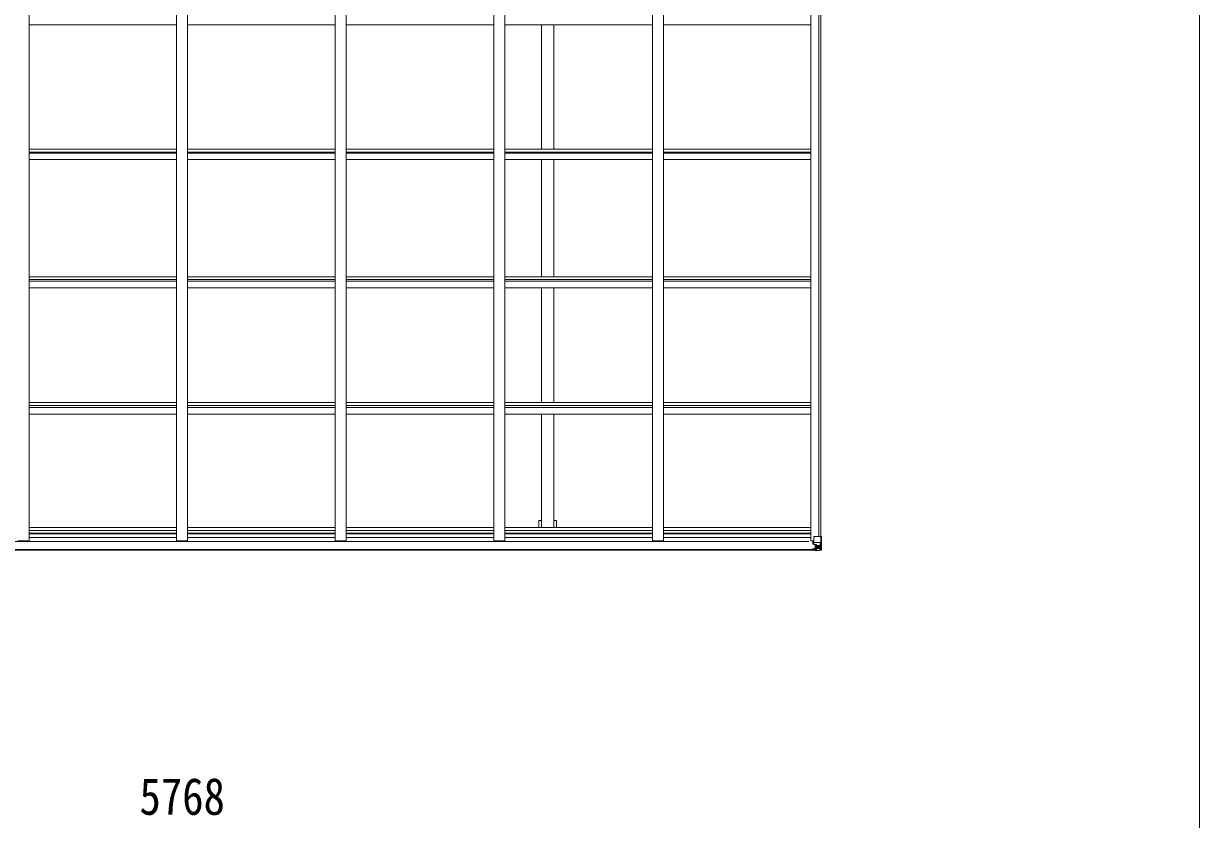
# Model space of a CAD drawing. Units: millimetres at full size; details may follow other scales. Extents: x -9783 to 9892, y -6828 to 6752.
# Drawn here: x 4088 to 9397, y 80 to 3675 of the extents above; entities that cross this region are included whole.
import ezdxf
from ezdxf.enums import TextEntityAlignment as Align

# ---------------------------------------------------------------- set-up
doc = ezdxf.new("R2010")
doc.units = ezdxf.units.MM
doc.header["$LTSCALE"] = 35
for name, color, linetype, lineweight in [('0-1_本体', 4, 'Continuous', 9), ('0-2_部品', 7, 'Continuous', 9), ('0-A_寸法', 6, 'Continuous', 9), ('F-0_240', 7, 'Continuous', 9)]:
    doc.layers.add(name, color=color, linetype=linetype, lineweight=lineweight)
doc.styles.add('ＭＳ ゴシック', font='')
doc.styles.get('ＭＳ ゴシック').set_extended_font_data('MS Gothic')

msp = doc.modelspace()

# ---------------------------------------------------------------- linework, layer by layer
at = {"layer": '0-1_本体'}
for p, q in [((4113.08, 1339.54), (4113.08, 6055.91)), ((4779.08, 1339.54), (4779.08, 6055.91)), ((4829.08, 1339.54), (4829.08, 6055.91)), ((5495.08, 1339.54), (5495.08, 6055.91)), ((5545.08, 1339.54), (5545.08, 6055.91)), ((6211.08, 1339.54), (6211.08, 6055.91)), ((6261.08, 1339.54), (6261.08, 6055.91)), ((6927.08, 1339.54), (6927.08, 6055.91)), ((6977.08, 1339.54), (6977.08, 6055.91)), ((7643.08, 1339.54), (7643.08, 6055.91)), ((7678.26, 1358.01), (7678.26, 6037.44)), ((7688.08, 1358.01), (7688.08, 6037.44)), ((4113.08, 3669.72), (4779.08, 3669.72)), ((4829.08, 3669.72), (5495.08, 3669.72)), ((5545.08, 3669.72), (6211.08, 3669.72)), ((6261.08, 3669.72), (6927.08, 3669.72)), ((6426.58, 3107.08), (6426.58, 3669.72)), ((6481.58, 3107.08), (6481.58, 3669.72)), ((6977.08, 3669.72), (7643.08, 3669.72)), ((4113.08, 3107.08), (4779.08, 3107.08)), ((4113.08, 3094.07), (4779.08, 3094.07)), ((4113.08, 3090.23), (4779.08, 3090.23)), ((4829.08, 3107.08), (5495.08, 3107.08)), ((4829.08, 3094.07), (5495.08, 3094.07)), ((4829.08, 3090.23), (5495.08, 3090.23)), ((5545.08, 3107.08), (6211.08, 3107.08)), ((5545.08, 3094.07), (6211.08, 3094.07)), ((5545.08, 3090.23), (6211.08, 3090.23)), ((6261.08, 3107.08), (6927.08, 3107.08)), ((6261.08, 3094.07), (6927.08, 3094.07)), ((6261.08, 3090.23), (6927.08, 3090.23)), ((6977.08, 3107.08), (7643.08, 3107.08)), ((6977.08, 3094.07), (7643.08, 3094.07)), ((6977.08, 3090.23), (7643.08, 3090.23)), ((4113.08, 3060.43), (4779.08, 3060.43)), ((4829.08, 3060.43), (5495.08, 3060.43)), ((5545.08, 3060.43), (6211.08, 3060.43)), ((6261.08, 3060.43), (6927.08, 3060.43)), ((6426.58, 2531.73), (6426.58, 3060.43)), ((6481.58, 2531.73), (6481.58, 3060.43)), ((6977.08, 3060.43), (7643.08, 3060.43)), ((4113.08, 2531.73), (4779.08, 2531.73)), ((4113.08, 2518.78), (4779.08, 2518.78)), ((4113.08, 2511.38), (4779.08, 2511.38)), ((4829.08, 2531.73), (5495.08, 2531.73)), ((4829.08, 2518.78), (5495.08, 2518.78)), ((4829.08, 2511.38), (5495.08, 2511.38)), ((5545.08, 2531.73), (6211.08, 2531.73)), ((5545.08, 2518.78), (6211.08, 2518.78)), ((5545.08, 2511.38), (6211.08, 2511.38)), ((6261.08, 2531.73), (6927.08, 2531.73)), ((6261.08, 2518.78), (6927.08, 2518.78)), ((6261.08, 2511.38), (6927.08, 2511.38)), ((6977.08, 2531.73), (7643.08, 2531.73)), ((6977.08, 2518.78), (7643.07, 2518.78)), ((6977.08, 2511.38), (7643.08, 2511.38)), ((4113.08, 2481.97), (4779.08, 2481.97)), ((4829.08, 2481.97), (5495.08, 2481.97)), ((5545.08, 2481.97), (6211.08, 2481.97)), ((6261.08, 2481.97), (6927.08, 2481.97)), ((6426.58, 1963.36), (6426.58, 2481.97)), ((6481.58, 1963.36), (6481.58, 2481.97)), ((6977.08, 2481.97), (7643.08, 2481.97)), ((4113.08, 1963.36), (4779.08, 1963.36)), ((4113.08, 1950.52), (4779.08, 1950.52)), ((4113.08, 1940.37), (4779.08, 1940.37)), ((4113.08, 1911.4), (4779.08, 1911.4)), ((4829.08, 1963.36), (5495.08, 1963.36)), ((4829.08, 1950.52), (5495.08, 1950.52)), ((4829.08, 1940.37), (5495.08, 1940.37)), ((4829.08, 1911.4), (5495.08, 1911.4)), ((5545.08, 1963.36), (6211.08, 1963.36)), ((5545.08, 1950.52), (6211.08, 1950.52)), ((5545.08, 1940.37), (6211.08, 1940.37)), ((5545.08, 1911.4), (6211.08, 1911.4)), ((6261.08, 1963.36), (6927.08, 1963.36)), ((6261.08, 1950.52), (6927.08, 1950.52)), ((6261.08, 1940.37), (6927.08, 1940.37)), ((6261.08, 1911.4), (6927.08, 1911.4)), ((6426.58, 1398.4), (6426.58, 1911.4)), ((6481.58, 1398.4), (6481.58, 1911.4)), ((6977.08, 1963.36), (7643.08, 1963.36)), ((6977.08, 1950.52), (7643.08, 1950.52)), ((6977.08, 1940.37), (7643.08, 1940.37)), ((6977.08, 1911.4), (7643.08, 1911.4)), ((4113.08, 1398.4), (4779.08, 1398.4)), ((4113.08, 1385.58), (4779.08, 1385.58)), ((4829.08, 1398.4), (5495.08, 1398.4)), ((4829.08, 1385.58), (5495.08, 1385.58)), ((5545.08, 1398.4), (6211.08, 1398.4)), ((5545.08, 1385.58), (6211.08, 1385.58)), ((6261.08, 1398.4), (6927.08, 1398.4)), ((6261.08, 1385.58), (6927.08, 1385.58)), ((6414.58, 1431.24), (6426.58, 1431.24)), ((6414.58, 1431.24), (6414.58, 1398.4)), ((6493.58, 1431.24), (6481.58, 1431.24)), ((6493.58, 1431.24), (6493.58, 1398.4)), ((6977.08, 1398.4), (7643.08, 1398.4)), ((6977.08, 1385.58), (7643.08, 1385.58)), ((7634.08, 1336.22), (1974.08, 1336.22)), ((4063.08, 1339.54), (4113.08, 1339.54)), ((4113.08, 1374.23), (4779.08, 1374.23)), ((4113.08, 1370.45), (4779.08, 1370.45)), ((4113.08, 1354.5), (4779.08, 1354.5)), ((4779.08, 1339.54), (4829.08, 1339.54)), ((4829.08, 1374.23), (5495.08, 1374.23)), ((4829.08, 1370.45), (5495.08, 1370.45)), ((4829.08, 1354.5), (5495.08, 1354.5)), ((5495.08, 1339.54), (5545.08, 1339.54)), ((5545.08, 1374.23), (6211.08, 1374.23)), ((5545.08, 1370.45), (6211.08, 1370.45)), ((5545.08, 1354.5), (6211.08, 1354.5)), ((6211.08, 1339.54), (6261.08, 1339.54)), ((6261.08, 1374.23), (6927.08, 1374.23)), ((6261.08, 1370.45), (6927.08, 1370.45)), ((6261.08, 1354.5), (6927.08, 1354.5)), ((6927.08, 1339.54), (6977.08, 1339.54)), ((6977.08, 1374.23), (7643.08, 1374.23)), ((6977.08, 1370.45), (7643.08, 1370.45)), ((6977.08, 1354.5), (7643.08, 1354.5)), ((7643.08, 1339.54), (7656.08, 1339.54)), ((1941.58, 1299.67), (7666.58, 1299.67)), ((1941.58, 1297.24), (7666.58, 1297.24))]:
    msp.add_line(p, q, dxfattribs=at)
at = {"layer": '0-2_部品'}
for p, q in [((7651.58, 1339.54), (7651.58, 1323.14)), ((7651.58, 1335.01), (7656.08, 1335.01)), ((7656.08, 1357.01), (7656.08, 1323.91)), ((7680.08, 1331.34), (7656.08, 1331.34)), ((7687.24, 1358.01), (7657.08, 1358.01)), ((7686.69, 1331.13), (7680.08, 1331.34)), ((7686.69, 1331.13), (7682.55, 1319.04)), ((7687.24, 1358.01), (7687.24, 1297.42)), ((7650.08, 1301.99), (7650.08, 1301.87)), ((7650.08, 1300.31), (7650.08, 1301.87)), ((7650.08, 1300.31), (7650.08, 1299.67)), ((7651.08, 1300.31), (7650.08, 1300.31)), ((7651.08, 1299.67), (7651.08, 1300.31)), ((7656.08, 1300.31), (7651.08, 1300.31)), ((7652.58, 1324.86), (7651.58, 1324.86)), ((7651.58, 1323.14), (7652.58, 1323.13)), ((7656.63, 1323.09), (7652.58, 1323.13)), ((7656.28, 1296.81), (7654.59, 1297.24)), ((7656.08, 1301.92), (7666.08, 1302)), ((7656.08, 1301.92), (7656.08, 1300.31)), ((7656.28, 1296.81), (7656.58, 1296.81)), ((7656.58, 1296.81), (7656.58, 1297.24)), ((7656.91, 1323.65), (7667.26, 1322)), ((7656.91, 1323.02), (7656.91, 1323.65)), ((7667.26, 1321.36), (7656.91, 1323.02)), ((7658.08, 1300.07), (7666.08, 1300.07)), ((7658.08, 1300.05), (7666.08, 1300.05)), ((7661.58, 1296.42), (7661.58, 1297.24)), ((7661.58, 1296.42), (7666.58, 1296.51)), ((7661.58, 1296.01), (7661.58, 1296.42)), ((7661.58, 1296.01), (7661.58, 1295.49)), ((7668.08, 1295.89), (7661.58, 1295.49)), ((7661.58, 1295.49), (7661.58, 1294.61)), ((7661.58, 1294.61), (7668.08, 1295.01)), ((7662.58, 1322.11), (7662.58, 1302.14)), ((7662.58, 1314.21), (7666.58, 1314.21)), ((7662.58, 1306), (7666.58, 1306)), ((7666.47, 1302.37), (7662.58, 1302.37)), ((7666.09, 1302), (7666.08, 1302)), ((7666.08, 1300.05), (7666.08, 1302)), ((7666.08, 1301.07), (7666.58, 1301.07)), ((7666.09, 1302.17), (7666.09, 1302)), ((7666.58, 1317.81), (7668.08, 1317.81)), ((7666.58, 1304.25), (7668.08, 1304.25)), ((7666.58, 1300.71), (7668.08, 1300.71)), ((7667.26, 1322), (7667.26, 1321.36)), ((7668.08, 1321.1), (7668.08, 1295.01)), ((7680.08, 1317.81), (7668.08, 1317.81)), ((7669.08, 1304.25), (7668.08, 1304.25)), ((7680.08, 1304.25), (7668.08, 1304.25)), ((7668.08, 1295.12), (7680.08, 1295.9)), ((7674.6, 1311.45), (7674.6, 1312.41)), ((7680.08, 1317.81), (7680.08, 1317.81)), ((7680.08, 1317.81), (7682.42, 1317.78)), ((7682.42, 1304.3), (7680.08, 1304.25)), ((7680.17, 1295.91), (7688.1, 1296.38)), ((7682.42, 1317.78), (7682.42, 1304.3)), ((7683.27, 1300.8), (7686, 1297.13)), ((7687.24, 1297.35), (7687.24, 1297.42)), ((7689.14, 1296.34), (7689.14, 1296.3)), ((7689.14, 1296.29), (7689.14, 1296.29)), ((7690.08, 1297.3), (7690.08, 1297.34))]:
    msp.add_line(p, q, dxfattribs=at)
for points in [[(7690.08, 1297.34), (7690.08, 1358.01), (7687.24, 1358.01)], [(7656.08, 1301.92), (7656.08, 1301.93), (7650.08, 1301.87)], [(7651.08, 1302.04), (7666.08, 1302.17), (7666.09, 1302.17)], [(7652.58, 1323.13), (7652.58, 1324.86), (7656.08, 1324.88)], [(7666.08, 1301.07), (7658.08, 1301.07), (7658.08, 1299.67)], [(7661.58, 1296.01), (7666.58, 1296.01), (7666.58, 1321.47)], [(7689.14, 1296.29), (7680.08, 1295.74), (7668.08, 1295.01)], [(7673.64, 1309.53), (7672.68, 1309.53), (7672.68, 1310.49), (7673.64, 1310.49)], [(7674.6, 1312.41), (7675.56, 1312.41), (7675.56, 1311.45)], [(7675.56, 1308.57), (7675.56, 1307.61), (7674.6, 1307.61), (7674.6, 1308.57)], [(7676.52, 1310.49), (7677.48, 1310.49), (7677.48, 1309.53), (7676.52, 1309.53)]]:
    msp.add_lwpolyline(points, dxfattribs=at)
msp.add_circle((7675.08, 1310.01), 5.3, dxfattribs=at)
for centre, radius, start, end in [((7657.08, 1357.01), 1, 90, 180), ((7650.95, 1294.35), 7.69, 88.96999, 96.43426), ((7657.02, 1324.58), 0.937, 182.32209, 263.26766), ((7657.02, 1323.95), 0.937, 182.32209, 263.26766), ((7666.08, 1302.5), 0.5, 270.52895, 0.04464), ((7666.08, 1299.57), 0.5, 0.00109, 90.00109), ((7666.08, 1299.55), 0.5, 359.99802, 89.99691), ((7666.07, 1302.68), 0.513, 271.88028, 1.04707), ((7667.15, 1321.07), 0.937, 2.32209, 83.26766), ((7667.15, 1320.43), 0.937, 2.32209, 83.26766), ((7673.64, 1311.45), 0.96, 270, 0), ((7673.64, 1308.57), 0.96, 0, 90), ((7676.52, 1311.45), 0.96, 180, 270), ((7676.52, 1308.57), 0.96, 90, 180), ((7685.96, 1297.3), 1.28, 311.17831, 2.45895), ((7687.93, 1283.69), 12.7, 89.24466, 95.10311), ((7689.08, 1297.34), 0.999, 273.4424, 359.95083), ((7689.08, 1297.3), 0.999, 273.4424, 359.95083), ((7689.08, 1297.29), 1, 273.50017, 0.00079)]:
    msp.add_arc(centre, radius, start, end, dxfattribs=at)
for centre, major_axis, ratio, start_param, end_param in [((7685.97, 1328.78), (-0.85, -2.32), 0.403757, 2.3087461, 3.2744049), ((7761.83, 1304.25), (-81.75, 0), 0.061163, 0, 0.0007725), ((7683.82, 1317.75), (0, -3), 0.468246, 4.2703918, 4.7058971), ((7685.29, 1304.39), (-0.03, -5), 0.573921, 4.7320603, 5.5159136), ((7686.95, 1299.31), (0.02, -3), 0.466854, 5.5234897, 6.1575023), ((7687.14, 1296.22), (-2, -0.12), 0.060933, 3.1378449, 4.2119296), ((7488.14, 1283.98), (-201, -12.36), 0.060933, 3.1373463, 3.1378449)]:
    msp.add_ellipse(centre, major_axis=major_axis, ratio=ratio, start_param=start_param, end_param=end_param, dxfattribs=at)
at = {"layer": 'F-0_240', "color": 5}
msp.add_line((9396.97, 6751.9), (9396.97, -6828.1), dxfattribs=at)

# ---------------------------------------------------------------- texts
at = {"layer": '0-A_寸法', "color": 7, "style": 'ＭＳ ゴシック', "width": 0.85}
msp.add_text('5768', height=166.8, dxfattribs=at).set_placement((4611.58, 51.47), align=Align.BOTTOM_LEFT)

doc.saveas('drawing.dxf')
